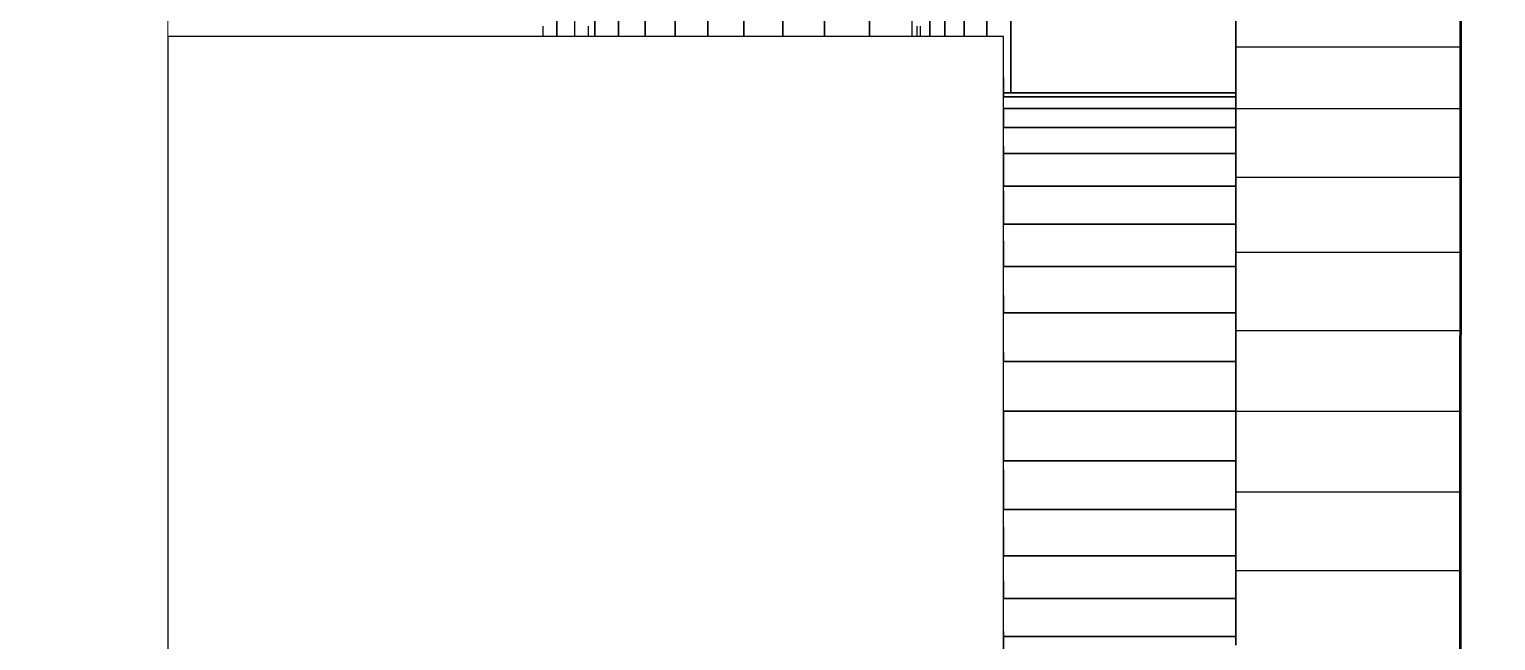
# Model space of a CAD drawing. Header units: centimetres. Extents: x -48696 to 156237, y -5617 to 29024.
# Drawn here: x 88708.11 to 88716.45, y 12944.84 to 12948.32 of the extents above; entities that cross this region are included whole.
import ezdxf

# ---------------------------------------------------------------- set-up
doc = ezdxf.new("R2010")
doc.units = ezdxf.units.CM
doc.layers.add('Moveis', color=1, linetype='Continuous', lineweight=9)
doc.layers.add('Parede Baixa', color=5, linetype='Continuous', lineweight=50)
doc.layers.add('Piso', color=55, linetype='Continuous')

msp = doc.modelspace()

# ---------------------------------------------------------------- hatches: boundary and pattern name
at = {"layer": 'Piso'}
h = msp.add_hatch(dxfattribs=at)
h.set_pattern_fill('ANSI37', color=256, scale=13.333333, angle=45)
h.set_pattern_definition([(90, (107309.408, -5346.1), (-42.33333, 3e-14), []), (180, (107309.408, -5346.1), (-3e-14, -42.33333), [])])
edge = h.paths.add_edge_path()
edge.add_line((88716.39943, 12987.23998), (88556.25896, 12987.11077))
edge.add_line((88556.25896, 12987.11077), (88556.18834, 12925.61088))
edge.add_line((88556.18834, 12925.61088), (88558.21646, 12925.60856))
edge.add_line((88558.21646, 12925.60856), (88558.20725, 12917.58448))
edge.add_line((88558.20725, 12917.58448), (88553.20728, 12917.6143))
edge.add_line((88553.20728, 12917.6143), (88553.16285, 12836.11431))
edge.add_line((88553.16285, 12836.11431), (88553.16228, 12835.61431))
edge.add_line((88553.16228, 12835.61431), (88556.16228, 12835.61087))
edge.add_line((88556.16228, 12835.61087), (88556.16572, 12838.61087))
edge.add_line((88556.16572, 12838.61087), (88628.66567, 12838.52762))
edge.add_line((88628.66567, 12838.52762), (88628.66969, 12842.02762))
edge.add_line((88628.66969, 12842.02762), (88625.6489, 12842.11456))
edge.add_line((88625.6489, 12842.11456), (88625.6489, 12847.76356))
edge.add_line((88625.6489, 12847.76356), (88633.63593, 12847.76356))
edge.add_line((88633.63593, 12847.76356), (88633.98104, 12847.28934))
edge.add_line((88633.98104, 12847.28934), (88633.98104, 12841.84115))
edge.add_line((88633.98104, 12841.84115), (88631.16969, 12842.02475))
edge.add_line((88631.16969, 12842.02475), (88631.16969, 12838.52475))
edge.add_line((88631.16969, 12838.52475), (88635.16572, 12838.61087))
edge.add_line((88635.16572, 12838.61087), (88635.16222, 12835.52016))
edge.add_line((88635.16222, 12835.52016), (88631.16223, 12835.52475))
edge.add_line((88631.16223, 12835.52475), (88631.15821, 12832.02475))
edge.add_line((88631.15821, 12832.02475), (88633.89964, 12832.03478))
edge.add_line((88633.89964, 12832.03478), (88633.65476, 12829.02189))
edge.add_line((88633.65476, 12829.02189), (88633.65476, 12826.39315))
edge.add_line((88633.65476, 12826.39315), (88625.92324, 12826.39315))
edge.add_line((88625.92324, 12826.39315), (88626.15477, 12829.0305))
edge.add_line((88626.15477, 12829.0305), (88626.15477, 12832.27499))
edge.add_line((88626.15477, 12832.27499), (88628.65821, 12832.02762))
edge.add_line((88628.65821, 12832.02762), (88628.66223, 12835.52762))
edge.add_line((88628.66223, 12835.52762), (88558.16227, 12835.60857))
edge.add_line((88558.16227, 12835.60857), (88558.15079, 12825.60858))
edge.add_line((88558.15079, 12825.60858), (88556.15503, 12825.60974))
edge.add_line((88556.15503, 12825.60974), (88556.15416, 12824.11087))
edge.add_line((88556.15416, 12824.11087), (88666.0803, 12824.06312))
edge.add_line((88666.0803, 12824.06312), (88666.12732, 12904.6682))
edge.add_line((88666.12732, 12904.6682), (88712.02909, 12904.6682))
edge.add_line((88712.02909, 12904.6682), (88711.9417, 12906.61073))
edge.add_line((88711.9417, 12906.61073), (88710.30697, 12907.35492))
edge.add_line((88710.30697, 12907.35492), (88710.53816, 12925.15884))
edge.add_line((88710.53816, 12925.15884), (88714.60714, 12925.106))
edge.add_line((88714.60714, 12925.106), (88713.60559, 12920.52145))
edge.add_line((88713.60559, 12920.52145), (88712.02909, 12908.9959))
edge.add_line((88712.02909, 12908.9959), (88716.23285, 12908.9959))
edge.add_line((88716.23285, 12908.9959), (88716.25083, 12939.81892))
edge.add_line((88716.25083, 12939.81892), (88711.84101, 12939.81892))
edge.add_line((88711.84101, 12939.81892), (88711.84101, 12942.10199))
edge.add_line((88711.84101, 12942.10199), (88708.89505, 12942.10199))
edge.add_line((88708.89505, 12942.10199), (88708.89505, 12926.68647))
edge.add_line((88708.89505, 12926.68647), (88657.25129, 12925.04136))
edge.add_line((88657.25129, 12925.04136), (88651.4298, 12930.31531))
edge.add_line((88651.4298, 12930.31531), (88649.66997, 12938.56428))
edge.add_line((88649.66997, 12938.56428), (88649.66997, 12964.39305))
edge.add_line((88649.66997, 12964.39305), (88662.80192, 12968.31471))
edge.add_line((88662.80192, 12968.31471), (88708.89505, 12965.64462))
edge.add_line((88708.89505, 12965.64462), (88708.89505, 12948.27545))
edge.add_line((88708.89505, 12948.27545), (88711.03168, 12948.37294))
edge.add_line((88711.03168, 12948.37294), (88711.05017, 12950.26695))
edge.add_line((88711.05017, 12950.26695), (88713.16171, 12950.24633))
edge.add_line((88713.16171, 12950.24633), (88713.17989, 12952.87539))
edge.add_line((88713.17989, 12952.87539), (88716.25798, 12952.07667))
edge.add_line((88716.25798, 12952.07667), (88716.26944, 12971.72073))
edge.add_line((88716.26944, 12971.72073), (88711.33916, 12971.72361))
edge.add_line((88711.33916, 12971.72361), (88711.33857, 12970.70377))
edge.add_line((88711.33857, 12970.70377), (88709.19612, 12971.29258))
edge.add_line((88709.19612, 12971.29258), (88706.51727, 12978.30324))
edge.add_line((88706.51727, 12978.30324), (88706.51727, 12985.34005))
edge.add_line((88706.51727, 12985.34005), (88716.27738, 12985.33436))
edge.add_line((88716.27738, 12985.33436), (88716.27849, 12987.23988))

# ---------------------------------------------------------------- linework, layer by layer
at = {"layer": 'Moveis'}
msp.add_line((88708.89505, 12926.6396), (88708.89505, 12965.64462), dxfattribs=at)
at = {"layer": 'Parede Baixa'}
msp.add_line((88716.18329, 12824.01754), (88716.45464, 13289.24434), dxfattribs=at)
at = {"layer": 'Piso'}
for p, q in [((88714.97505, 12948.51523), (88714.97505, 12948.21629)), ((88711.03168, 12948.27545), (88708.89505, 12948.27545)), ((88708.89505, 12948.27545), (88708.89505, 12944.00878)), ((88711.03168, 12948.27545), (88711.03168, 12948.33387)), ((88711.11, 12948.27545), (88711.03168, 12948.27545)), ((88711.20932, 12948.27545), (88711.11, 12948.27545)), ((88711.25663, 12948.27545), (88711.20932, 12948.27545)), ((88711.26271, 12948.27545), (88711.25663, 12948.27545)), ((88711.28948, 12948.27545), (88711.26271, 12948.27545)), ((88711.28948, 12948.27545), (88711.28948, 12948.33387)), ((88711.32628, 12948.27545), (88711.28948, 12948.27545)), ((88711.46085, 12948.27545), (88711.32628, 12948.27545)), ((88711.61294, 12948.27545), (88711.46085, 12948.27545)), ((88711.78251, 12948.27545), (88711.61294, 12948.27545)), ((88711.96945, 12948.27545), (88711.78251, 12948.27545)), ((88712.1737, 12948.27545), (88711.96945, 12948.27545)), ((88712.39516, 12948.27545), (88712.1737, 12948.27545)), ((88712.63372, 12948.27545), (88712.39516, 12948.27545)), ((88712.88928, 12948.27545), (88712.63372, 12948.27545)), ((88713.12971, 12948.27545), (88712.88928, 12948.27545)), ((88713.14571, 12948.27545), (88713.12971, 12948.27545)), ((88713.15234, 12948.27545), (88713.14571, 12948.27545)), ((88713.16171, 12948.27545), (88713.15234, 12948.27545)), ((88713.16171, 12948.27545), (88713.16171, 12948.33387)), ((88713.17989, 12948.27545), (88713.16171, 12948.27545)), ((88713.23317, 12948.27545), (88713.17989, 12948.27545)), ((88713.31792, 12948.27545), (88713.23317, 12948.27545)), ((88713.42838, 12948.27545), (88713.31792, 12948.27545)), ((88713.55701, 12948.27545), (88713.42838, 12948.27545)), ((88713.65238, 12948.27545), (88713.55701, 12948.27545)), ((88713.65238, 12948.24918), (88713.65238, 12948.27545)), ((88713.65238, 12948.17103), (88713.65238, 12948.24918)), ((88714.97505, 12948.21629), (88714.97505, 12947.95545)), ((88713.65238, 12948.04293), (88713.65238, 12948.17103)), ((88713.65238, 12947.95545), (88713.65238, 12948.04293)), ((88713.69505, 12947.95545), (88713.65238, 12947.95545)), ((88713.65238, 12947.93312), (88713.65238, 12947.95545)), ((88713.65238, 12947.86669), (88713.65238, 12947.93312)), ((88714.97505, 12947.95545), (88713.69505, 12947.95545)), ((88714.97505, 12947.95545), (88714.97505, 12947.93312)), ((88714.97505, 12947.93312), (88714.97505, 12947.86669)), ((88713.65238, 12947.7578), (88713.65238, 12947.86669)), ((88714.97505, 12947.86669), (88714.97505, 12947.7578)), ((88713.65238, 12947.65061), (88713.65238, 12947.7578)), ((88714.97505, 12947.7578), (88714.97505, 12947.60913)), ((88713.65238, 12947.60913), (88713.65238, 12947.65061)), ((88713.65238, 12947.42433), (88713.65238, 12947.60913)), ((88714.97505, 12947.60913), (88714.97505, 12947.47382)), ((88714.97505, 12947.47382), (88714.97505, 12947.42433)), ((88713.65238, 12947.39605), (88713.65238, 12947.42433)), ((88713.65238, 12947.20796), (88713.65238, 12947.39605)), ((88714.97505, 12947.42433), (88714.97505, 12947.20796)), ((88713.65238, 12947.11063), (88713.65238, 12947.20796)), ((88714.97505, 12947.20796), (88714.97505, 12947.04856)), ((88713.65238, 12946.96535), (88713.65238, 12947.11063)), ((88714.97505, 12947.04856), (88714.97505, 12946.96535)), ((88713.65238, 12946.80135), (88713.65238, 12946.96535)), ((88714.97505, 12946.96535), (88714.97505, 12946.70246)), ((88713.65238, 12946.70246), (88713.65238, 12946.80135)), ((88713.65238, 12946.47584), (88713.65238, 12946.70246)), ((88714.97505, 12946.70246), (88714.97505, 12946.60099)), ((88714.97505, 12946.60099), (88714.97505, 12946.42578)), ((88713.65238, 12946.42578), (88713.65238, 12946.47584)), ((88713.65238, 12946.14211), (88713.65238, 12946.42578)), ((88714.97505, 12946.42578), (88714.97505, 12946.14211)), ((88713.65238, 12945.85844), (88713.65238, 12946.14211)), ((88714.97505, 12946.14211), (88714.97505, 12945.85844)), ((88713.65238, 12945.80839), (88713.65238, 12945.85844)), ((88714.97505, 12945.85844), (88714.97505, 12945.68324)), ((88713.65238, 12945.58176), (88713.65238, 12945.80839)), ((88714.97505, 12945.68324), (88714.97505, 12945.58176)), ((88713.65238, 12945.48288), (88713.65238, 12945.58176)), ((88714.97505, 12945.58176), (88714.97505, 12945.31888)), ((88713.65238, 12945.31888), (88713.65238, 12945.48288)), ((88713.65238, 12945.1736), (88713.65238, 12945.31888)), ((88714.97505, 12945.31888), (88714.97505, 12945.23566)), ((88713.65238, 12945.07626), (88713.65238, 12945.1736)), ((88714.97505, 12945.23566), (88714.97505, 12945.07626)), ((88713.65238, 12944.88817), (88713.65238, 12945.07626)), ((88714.97505, 12945.07626), (88714.97505, 12944.85989)), ((88713.65238, 12944.85989), (88713.65238, 12944.88817)), ((88713.65238, 12944.67509), (88713.65238, 12944.85989)), ((88714.97505, 12944.85989), (88714.97505, 12944.81041))]:
    msp.add_line(p, q, dxfattribs=at)
for points, invisible_edges in [([(88713.17989, 12948.27545), (88713.23317, 12951.20878), (88713.23317, 12948.27545)], 1), ([(88713.23317, 12951.20878), (88713.17989, 12948.27545), (88713.17989, 12951.20878)], 3), ([(88713.17989, 12951.20878), (88713.17989, 12948.27545), (88713.17989, 12948.33387)], 13), ([(88713.23317, 12948.27545), (88713.31792, 12951.20878), (88713.31792, 12948.27545)], 1), ([(88713.31792, 12951.20878), (88713.23317, 12948.27545), (88713.23317, 12951.20878)], 1), ([(88713.31792, 12948.27545), (88713.42838, 12951.20878), (88713.42838, 12948.27545)], 1), ([(88713.42838, 12951.20878), (88713.31792, 12948.27545), (88713.31792, 12951.20878)], 1), ([(88713.42838, 12948.27545), (88713.55701, 12951.20878), (88713.55701, 12948.27545)], 1), ([(88713.55701, 12951.20878), (88713.42838, 12948.27545), (88713.42838, 12951.20878)], 1), ([(88713.69505, 12951.20878), (88713.65238, 12948.27545), (88713.55701, 12951.20878)], 3), ([(88713.55701, 12951.20878), (88713.65238, 12948.27545), (88713.55701, 12948.27545)], 1), ([(88713.65238, 12947.95545), (88713.69505, 12951.20878), (88713.69505, 12947.95545)], 1), ([(88713.69505, 12951.20878), (88714.97505, 12949.07545), (88713.69505, 12947.95545)], 3), ([(88711.03168, 12948.27545), (88711.11, 12950.14466), (88711.11, 12948.27545)], 1), ([(88711.11, 12950.14466), (88711.03168, 12948.27545), (88711.05921, 12950.14466)], 3), ([(88711.05921, 12950.14466), (88711.03168, 12948.27545), (88711.03168, 12950.14466)], 3), ([(88711.03168, 12950.14466), (88711.03168, 12948.27545), (88711.03168, 12948.33387)], 13), ([(88711.20932, 12948.43828), (88711.11, 12948.27545), (88711.20932, 12950.14466)], 3), ([(88711.20932, 12950.14466), (88711.11, 12948.27545), (88711.11, 12950.14466)], 1), ([(88711.28948, 12948.27545), (88711.32628, 12950.14466), (88711.32628, 12948.27545)], 1), ([(88711.32628, 12950.14466), (88711.28948, 12948.27545), (88711.31725, 12950.14466)], 3), ([(88711.31725, 12950.14466), (88711.28948, 12948.27545), (88711.28948, 12950.14466)], 3), ([(88711.28948, 12950.14466), (88711.28948, 12948.27545), (88711.28948, 12948.33387)], 13), ([(88711.32628, 12948.27545), (88711.46085, 12950.14466), (88711.46085, 12948.27545)], 1), ([(88711.46085, 12950.14466), (88711.32628, 12948.27545), (88711.32628, 12950.14466)], 1), ([(88711.46085, 12948.27545), (88711.61294, 12950.14466), (88711.61294, 12948.27545)], 1), ([(88711.61294, 12950.14466), (88711.46085, 12948.27545), (88711.46085, 12950.14466)], 1), ([(88711.61294, 12948.27545), (88711.78251, 12950.14466), (88711.78251, 12948.27545)], 1), ([(88711.78251, 12950.14466), (88711.61294, 12948.27545), (88711.61294, 12950.14466)], 1), ([(88711.78251, 12948.27545), (88711.96945, 12950.14466), (88711.96945, 12948.27545)], 1), ([(88711.96945, 12950.14466), (88711.78251, 12948.27545), (88711.78251, 12950.14466)], 1), ([(88711.96945, 12948.27545), (88712.1737, 12950.14466), (88712.1737, 12948.27545)], 1), ([(88712.1737, 12950.14466), (88711.96945, 12948.27545), (88711.96945, 12950.14466)], 1), ([(88712.1737, 12948.27545), (88712.39516, 12950.14466), (88712.39516, 12948.27545)], 1), ([(88712.39516, 12950.14466), (88712.1737, 12948.27545), (88712.1737, 12950.14466)], 1), ([(88712.39516, 12948.27545), (88712.63372, 12950.14466), (88712.63372, 12948.27545)], 1), ([(88712.63372, 12950.14466), (88712.39516, 12948.27545), (88712.39516, 12950.14466)], 1), ([(88712.63372, 12948.27545), (88712.88928, 12950.14466), (88712.88928, 12948.27545)], 1), ([(88712.88928, 12950.14466), (88712.63372, 12948.27545), (88712.63372, 12950.14466)], 1), ([(88713.12971, 12948.43828), (88712.88928, 12948.27545), (88713.12971, 12950.14466)], 3), ([(88713.12971, 12950.14466), (88712.88928, 12948.27545), (88712.88928, 12950.14466)], 1), ([(88714.97505, 12949.03933), (88713.69505, 12947.95545), (88714.97505, 12949.07545)], 3), ([(88714.97505, 12948.93188), (88713.69505, 12947.95545), (88714.97505, 12949.03933)], 3), ([(88714.97505, 12948.75573), (88713.69505, 12947.95545), (88714.97505, 12948.93188)], 3), ([(88714.97505, 12948.51523), (88713.69505, 12947.95545), (88714.97505, 12948.75573)], 3), ([(88714.97505, 12948.21629), (88713.69505, 12947.95545), (88714.97505, 12948.51523)], 3), ([(88716.25505, 12948.51523), (88714.97505, 12948.21629), (88714.97505, 12948.51523)], 1), ([(88711.20932, 12948.41201), (88711.11, 12948.27545), (88711.20932, 12948.43828)], 3), ([(88713.12971, 12948.41201), (88712.88928, 12948.27545), (88713.12971, 12948.43828)], 3), ([(88711.20932, 12948.33387), (88711.11, 12948.27545), (88711.20932, 12948.41201)], 3), ([(88713.12971, 12948.33387), (88712.88928, 12948.27545), (88713.12971, 12948.41201)], 3), ([(88711.11, 12948.27545), (88711.20932, 12948.33387), (88711.20932, 12948.27545)], 1), ([(88712.88928, 12948.27545), (88713.12971, 12948.33387), (88713.12971, 12948.27545)], 1), ([(88713.65238, 12948.27545), (88713.65238, 12947.95545), (88713.65238, 12948.04293)], 13), ([(88713.65238, 12948.27545), (88713.65238, 12948.04293), (88713.65238, 12948.17103)], 13), ([(88713.65238, 12948.27545), (88713.65238, 12948.17103), (88713.65238, 12948.24918)], 1), ([(88713.69505, 12947.95545), (88714.97505, 12948.21629), (88714.97505, 12947.95545)], 1), ([(88716.25505, 12948.21629), (88714.97505, 12947.86669), (88714.97505, 12948.21629)], 3), ([(88714.97505, 12948.21629), (88714.97505, 12947.86669), (88714.97505, 12947.93312)], 13), ([(88714.97505, 12948.21629), (88714.97505, 12947.93312), (88714.97505, 12947.95545)], 1), ([(88713.65238, 12947.95545), (88708.21238, 12947.86802), (88713.65238, 12948.04293)], 3), ([(88713.65238, 12947.93312), (88708.21238, 12947.86802), (88713.65238, 12947.95545)], 3), ([(88713.65238, 12947.93312), (88714.97505, 12947.95545), (88714.97505, 12947.93312)], 1), ([(88714.97505, 12947.95545), (88713.65238, 12947.93312), (88713.69505, 12947.95545)], 3), ([(88713.69505, 12947.95545), (88713.65238, 12947.93312), (88713.65238, 12947.95545)], 1), ([(88713.65238, 12947.86669), (88714.97505, 12947.93312), (88714.97505, 12947.86669)], 1), ([(88714.97505, 12947.93312), (88713.65238, 12947.86669), (88713.65238, 12947.93312)], 1), ([(88713.65238, 12947.7578), (88708.21238, 12947.65061), (88713.65238, 12947.86669)], 3), ([(88713.65238, 12947.7578), (88714.97505, 12947.86669), (88714.97505, 12947.7578)], 1), ([(88714.97505, 12947.86669), (88713.65238, 12947.7578), (88713.65238, 12947.86669)], 1), ([(88716.25505, 12947.86628), (88714.97505, 12947.47382), (88714.97505, 12947.86669)], 3), ([(88714.97505, 12947.86669), (88714.97505, 12947.47382), (88714.97505, 12947.60913)], 13), ([(88714.97505, 12947.86669), (88714.97505, 12947.60913), (88714.97505, 12947.7578)], 1), ([(88713.65238, 12947.60913), (88714.97505, 12947.7578), (88714.97505, 12947.60913)], 1), ([(88714.97505, 12947.7578), (88713.65238, 12947.60913), (88713.65238, 12947.7578)], 3), ([(88713.65238, 12947.7578), (88713.65238, 12947.60913), (88713.65238, 12947.65061)], 1), ([(88713.65238, 12947.60913), (88708.21238, 12947.39605), (88713.65238, 12947.65061)], 3), ([(88713.65238, 12947.42433), (88708.21238, 12947.39605), (88713.65238, 12947.60913)], 3), ([(88714.97505, 12947.47382), (88713.65238, 12947.42433), (88714.97505, 12947.60913)], 3), ([(88714.97505, 12947.60913), (88713.65238, 12947.42433), (88713.65238, 12947.60913)], 1), ([(88713.65238, 12947.42433), (88714.97505, 12947.47382), (88714.97505, 12947.42433)], 1), ([(88716.25505, 12947.47382), (88714.97505, 12947.04856), (88714.97505, 12947.47382)], 3), ([(88714.97505, 12947.47382), (88714.97505, 12947.04856), (88714.97505, 12947.20796)], 13), ([(88714.97505, 12947.47382), (88714.97505, 12947.20796), (88714.97505, 12947.42433)], 1), ([(88713.65238, 12947.20796), (88708.21238, 12947.11063), (88713.65238, 12947.39605)], 3), ([(88713.65238, 12947.20796), (88714.97505, 12947.42433), (88714.97505, 12947.20796)], 1), ([(88714.97505, 12947.42433), (88713.65238, 12947.20796), (88713.65238, 12947.42433)], 3), ([(88713.65238, 12947.42433), (88713.65238, 12947.20796), (88713.65238, 12947.39605)], 1), ([(88714.97505, 12947.04856), (88713.65238, 12946.96535), (88714.97505, 12947.20796)], 3), ([(88714.97505, 12947.20796), (88713.65238, 12946.96535), (88713.65238, 12947.20796)], 3), ([(88713.65238, 12947.20796), (88713.65238, 12946.96535), (88713.65238, 12947.11063)], 1), ([(88713.65238, 12946.96535), (88708.21238, 12946.80135), (88713.65238, 12947.11063)], 3), ([(88713.65238, 12946.96535), (88714.97505, 12947.04856), (88714.97505, 12946.96535)], 1), ([(88716.25505, 12947.04856), (88714.97505, 12946.60099), (88714.97505, 12947.04856)], 3), ([(88714.97505, 12947.04856), (88714.97505, 12946.60099), (88714.97505, 12946.70246)], 13), ([(88714.97505, 12947.04856), (88714.97505, 12946.70246), (88714.97505, 12946.96535)], 1), ([(88713.65238, 12946.70246), (88714.97505, 12946.96535), (88714.97505, 12946.70246)], 1), ([(88714.97505, 12946.96535), (88713.65238, 12946.70246), (88713.65238, 12946.96535)], 3), ([(88713.65238, 12946.96535), (88713.65238, 12946.70246), (88713.65238, 12946.80135)], 1), ([(88713.65238, 12946.70246), (88708.21238, 12946.47584), (88713.65238, 12946.80135)], 3), ([(88714.97505, 12946.60099), (88713.65238, 12946.42578), (88714.97505, 12946.70246)], 3), ([(88714.97505, 12946.70246), (88713.65238, 12946.42578), (88713.65238, 12946.70246)], 3), ([(88713.65238, 12946.70246), (88713.65238, 12946.42578), (88713.65238, 12946.47584)], 1), ([(88713.65238, 12946.42578), (88714.97505, 12946.60099), (88714.97505, 12946.42578)], 1), ([(88716.25505, 12946.60099), (88714.97505, 12946.14211), (88714.97505, 12946.60099)], 3), ([(88714.97505, 12946.60099), (88714.97505, 12946.14211), (88714.97505, 12946.42578)], 1), ([(88713.65238, 12946.42578), (88708.21238, 12946.14211), (88713.65238, 12946.47584)], 3), ([(88713.65238, 12946.14211), (88714.97505, 12946.42578), (88714.97505, 12946.14211)], 1), ([(88714.97505, 12946.42578), (88713.65238, 12946.14211), (88713.65238, 12946.42578)], 1), ([(88713.65238, 12945.85844), (88708.21238, 12945.80839), (88713.65238, 12946.14211)], 3), ([(88713.65238, 12945.85844), (88714.97505, 12946.14211), (88714.97505, 12945.85844)], 1), ([(88714.97505, 12946.14211), (88713.65238, 12945.85844), (88713.65238, 12946.14211)], 1), ([(88716.25505, 12946.14211), (88714.97505, 12945.68324), (88714.97505, 12946.14211)], 3), ([(88714.97505, 12946.14211), (88714.97505, 12945.68324), (88714.97505, 12945.85844)], 1), ([(88714.97505, 12945.68324), (88713.65238, 12945.58176), (88714.97505, 12945.85844)], 3), ([(88714.97505, 12945.85844), (88713.65238, 12945.58176), (88713.65238, 12945.85844)], 3), ([(88713.65238, 12945.85844), (88713.65238, 12945.58176), (88713.65238, 12945.80839)], 1), ([(88713.65238, 12945.58176), (88708.21238, 12945.48288), (88713.65238, 12945.80839)], 3), ([(88713.65238, 12945.58176), (88714.97505, 12945.68324), (88714.97505, 12945.58176)], 1), ([(88716.25505, 12945.68324), (88714.97505, 12945.23566), (88714.97505, 12945.68324)], 3), ([(88714.97505, 12945.68324), (88714.97505, 12945.23566), (88714.97505, 12945.31888)], 13), ([(88714.97505, 12945.68324), (88714.97505, 12945.31888), (88714.97505, 12945.58176)], 1), ([(88713.65238, 12945.31888), (88714.97505, 12945.58176), (88714.97505, 12945.31888)], 1), ([(88714.97505, 12945.58176), (88713.65238, 12945.31888), (88713.65238, 12945.58176)], 3), ([(88713.65238, 12945.58176), (88713.65238, 12945.31888), (88713.65238, 12945.48288)], 1), ([(88713.65238, 12945.31888), (88708.21238, 12945.1736), (88713.65238, 12945.48288)], 3), ([(88714.97505, 12945.23566), (88713.65238, 12945.07626), (88714.97505, 12945.31888)], 3), ([(88714.97505, 12945.31888), (88713.65238, 12945.07626), (88713.65238, 12945.31888)], 3), ([(88713.65238, 12945.31888), (88713.65238, 12945.07626), (88713.65238, 12945.1736)], 1), ([(88713.65238, 12945.07626), (88708.21238, 12944.88817), (88713.65238, 12945.1736)], 3), ([(88713.65238, 12945.07626), (88714.97505, 12945.23566), (88714.97505, 12945.07626)], 1), ([(88716.25505, 12945.23566), (88714.97505, 12944.81041), (88714.97505, 12945.23566)], 3), ([(88714.97505, 12945.23566), (88714.97505, 12944.81041), (88714.97505, 12944.85989)], 13), ([(88714.97505, 12945.23566), (88714.97505, 12944.85989), (88714.97505, 12945.07626)], 1), ([(88713.65238, 12944.85989), (88714.97505, 12945.07626), (88714.97505, 12944.85989)], 1), ([(88714.97505, 12945.07626), (88713.65238, 12944.85989), (88713.65238, 12945.07626)], 3), ([(88713.65238, 12945.07626), (88713.65238, 12944.85989), (88713.65238, 12944.88817)], 1), ([(88713.65238, 12944.85989), (88708.21238, 12944.63362), (88713.65238, 12944.88817)], 3), ([(88713.65238, 12944.67509), (88708.21238, 12944.63362), (88713.65238, 12944.85989)], 3), ([(88714.97505, 12944.81041), (88713.65238, 12944.67509), (88714.97505, 12944.85989)], 3), ([(88714.97505, 12944.85989), (88713.65238, 12944.67509), (88713.65238, 12944.85989)], 1)]:
    msp.add_3dface(points, dxfattribs=dict(at, invisible_edges=invisible_edges))

doc.saveas('drawing.dxf')
